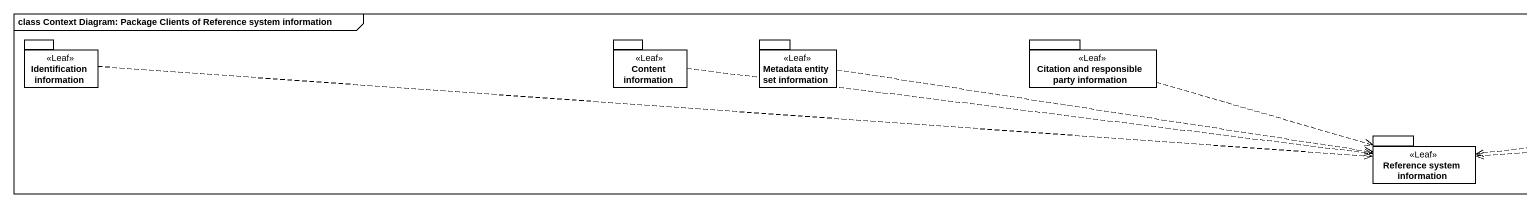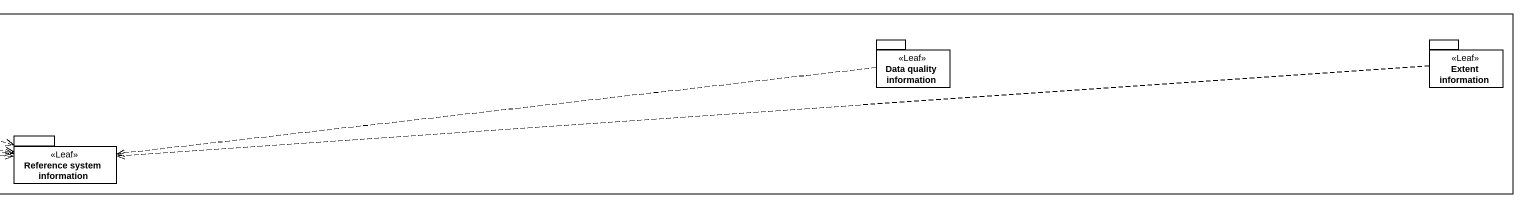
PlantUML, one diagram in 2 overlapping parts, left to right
@startuml
mainframe class Context Diagram: Package Clients of Reference system information
package "Identification information" as Identification_information <<Leaf>> {
}
package "Content information" as Content_information <<Leaf>> {
}
package "Metadata entity set information" as Metadata_entity_set <<Leaf>> {
}
package "Citation and responsible party information" as Citation_and_responsible <<Leaf>> {
}
package "Data quality information" as Data_quality_information <<Leaf>> {
}
package "Extent information" as Extent_information <<Leaf>> {
}
package "Reference system information" as Reference_system_information <<Leaf>> {
}
Identification_information .right.> Reference_system_information
Content_information .right.> Reference_system_information
Metadata_entity_set .right.> Reference_system_information
Citation_and_responsible .right.> Reference_system_information
Data_quality_information .left.> Reference_system_information
Extent_information .left.> Reference_system_information
@enduml
